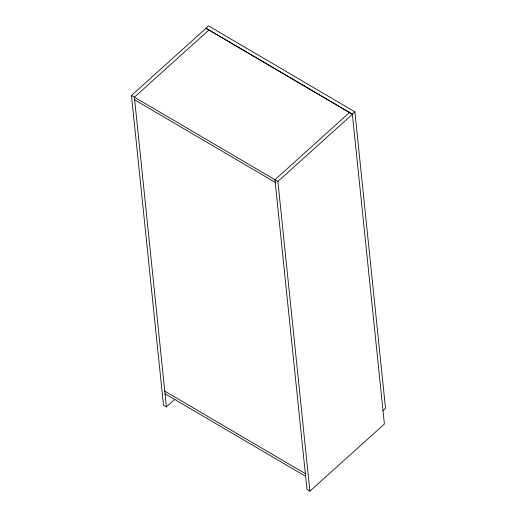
<?xml version="1.0" encoding="UTF-8"?>
<svg xmlns="http://www.w3.org/2000/svg" width="517" height="517" viewBox="0 0 517 517"><rect width="100%" height="100%" fill="white"/><g stroke="black" fill="none" stroke-linecap="round" stroke-linejoin="round"><path stroke-width="0.78" d="M174.785 399.344L166.403 406.898L163.475 405.179L131.473 95.477L205.96 28.338L352.374 114.309L277.887 181.448L309.89 491.15L384.383 424.011L352.355 114.095L205.94 28.125L208.461 25.85L354.882 111.821L385.527 408.404L383.007 410.679M208.887 30.057L134.401 97.196L166.403 406.898M349.447 112.59L274.96 179.729L306.962 489.431L309.89 491.15M352.355 114.095L354.882 111.821M131.473 95.477L277.887 181.448M134.672 99.82L275.231 182.352M164.774 391.149L305.334 473.682M165.046 393.773L305.605 476.306"/></g></svg>
